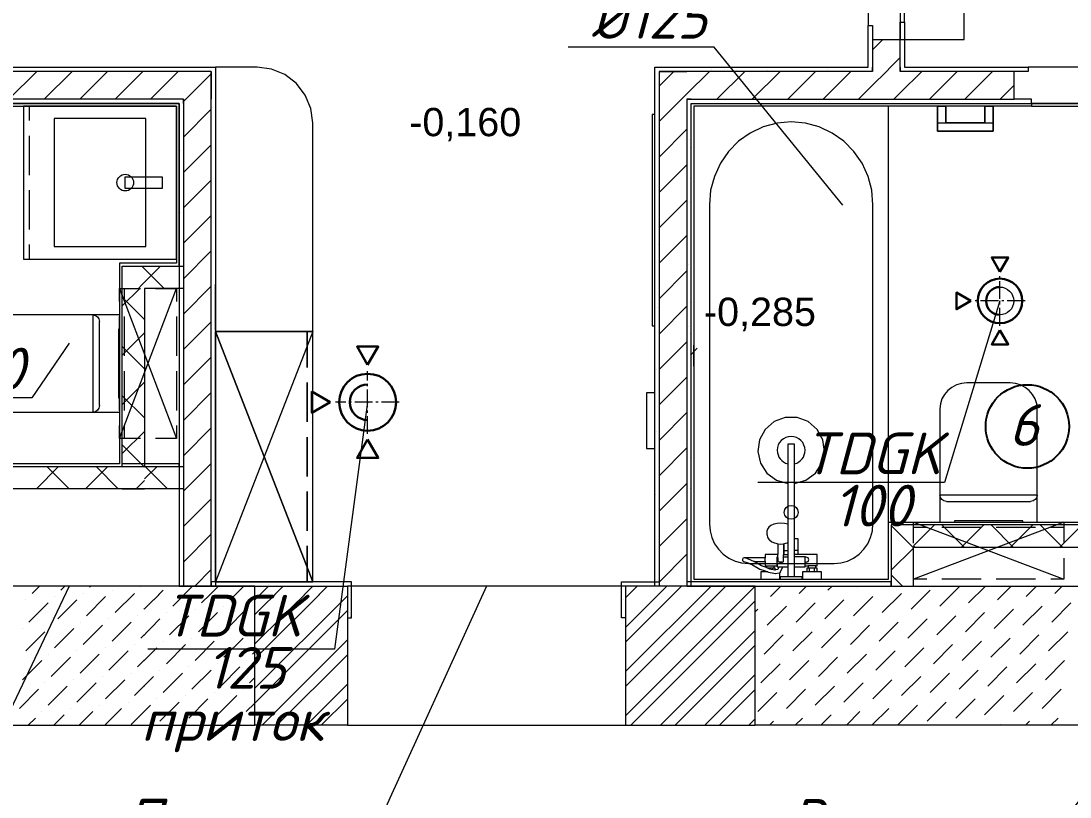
# Model space of a CAD drawing. Header units: millimetres. Extents: x 3082 to 230946, y 1570 to 312844.
# Drawn here: x 50041 to 53812, y 102025 to 104815 of the extents above; entities that cross this region are included whole.
import ezdxf
from ezdxf import colors
from ezdxf.entities.mleader import LeaderData, LeaderLine
from ezdxf.math import Vec2, Vec3

# ---------------------------------------------------------------- set-up
doc = ezdxf.new("R2010")
doc.units = ezdxf.units.MM
doc.linetypes.add('GOST2.303 6', pattern=[12, 8, -1.5, 1, -1.5])
for name, color, linetype, lineweight in [('A_K1', 14, 'Continuous', 0), ('вытяжка', 5, 'Continuous', 30), ('Двери', 7, 'Continuous', 13), ('П1', 1, 'Continuous', 30)]:
    doc.layers.add(name, color=color, linetype=linetype, lineweight=lineweight)
for name, color, linetype in [('PDF2_!плитка', 7, 'Continuous'), ('PDF2_!штукатурка', 7, 'Continuous'), ('PDF2_06_3 Размеры потолка', 7, 'Continuous'), ('PDF2_Text', 7, 'Continuous')]:
    doc.layers.add(name, color=color, linetype=linetype)
for name, color, linetype, true_color in [('PDF2_02_01 Стены несущие', 8, 'Continuous', 0x7e7e7e), ('PDF2_02_02 Перегородки', 8, 'Continuous', 0x7e7e7e), ('PDF2_03_1 ГКЛ Стены', 8, 'Continuous', 0x7e7e7e), ('PDF2_04_1 Мебель', 253, 'Continuous', 0xaaaaaa), ('PDF2_04_2 Сантехническое оборудование', 253, 'Continuous', 0xaaaaaa), ('PDF2_09_01 Кондиционеры', 253, 'Continuous', 0xaaaaaa)]:
    doc.layers.add(name, color=color, linetype=linetype, true_color=true_color)
doc.styles.add('ls_200', font='isocpeui.ttf', dxfattribs={"height": 200})
doc.styles.add('PDF Arial', font='arial.ttf')

# ---------------------------------------------------------------- blocks, each defined once
blk = doc.blocks.new('*U406')
at = {"linetype": 'ByBlock', "ltscale": 10}
for points in [[(-0.8, 131.1), (-38, 195.5), (36.4, 195.5)], [(130.3, 0), (194.7, 37.2), (194.7, -37.2)], [(-0.8, -131.1), (-38, -195.5), (36.4, -195.5)]]:
    blk.add_lwpolyline(points, close=True, dxfattribs=at)
at = {"linetype": 'GOST2.303 6', "lineweight": 15, "ltscale": 10}
for points in [[(-0.8, 111.2), (-0.8, -111.3)], [(-113.7, 0), (113.7, 0)]]:
    blk.add_lwpolyline(points, dxfattribs=at)
at = {"linetype": 'ByBlock', "ltscale": 10}
blk.add_circle((-0.8, 0), 100, dxfattribs=at)
blk.add_arc((-0.8, 0), 62.5, 270, 90, dxfattribs=at)
blk = doc.blocks.new('_None')
blk = doc.blocks.new('*U494')
at = {"linetype": 'ByBlock', "ltscale": 10}
for points in [[(-0.8, 167.8), (-48.4, 250.2), (46.8, 250.2)], [(167, 0), (249.4, 47.6), (249.4, -47.6)], [(-0.8, -167.8), (-48.4, -250.2), (46.8, -250.2)]]:
    blk.add_lwpolyline(points, close=True, dxfattribs=at)
at = {"linetype": 'GOST2.303 6', "lineweight": 15, "ltscale": 10}
for points in [[(-0.8, 142.4), (-0.8, -140.3)], [(-143, 0), (143.5, 0)]]:
    blk.add_lwpolyline(points, dxfattribs=at)
at = {"linetype": 'ByBlock', "ltscale": 10}
blk.add_circle((-0.8, 0), 128, dxfattribs=at)
blk.add_arc((-0.8, 0), 80, 270, 90, dxfattribs=at)
blk = doc.blocks.new('ереьтекркер')
at = {"layer": 'PDF2_!плитка', "lineweight": 15}
for points in [[(6273.1, 347), (7498, 347), (7498, 357), (7293, 357), (7293, 1067.1), (7498, 1067.1), (7498, 1077.1), (7498, 1652.1), (7488, 1652.1), (6715.6, 1652.1)], [(6715.6, 1642.1), (7488, 1642.1), (7488, 1077.1), (7283, 1077.1), (7283, 1067.1), (7283, 357), (6273.1, 357)], [(10768, 137), (10058, 137), (10058, -58), (10058, -68), (9338, -68), (9338, -58), (9338, 1652), (9348, 1652), (10562, 1652), (10562, 1642), (9348, 1642), (9348, -58), (10048, -58), (10048, 147), (10058, 147), (10768, 147)], [(7283, 347), (7293, 347)]]:
    blk.add_lwpolyline(points, dxfattribs=at)
at = {"layer": 'PDF2_!плитка', "color": 251, "lineweight": 20, "true_color": 0x696969}
for points in [[(11238, 1652), (10562, 1652)], [(10562, 1642), (11238, 1642)]]:
    blk.add_lwpolyline(points, dxfattribs=at)
at = {"layer": 'PDF2_!штукатурка', "lineweight": 15}
for points in [[(8117.5, -68), (8102.5, -68), (7613, -68), (7613, -83), (8102.5, -83), (8102.5, -197), (8117.5, -197)], [(9102.5, -68), (9223, -68), (9223, -83), (9102.5, -83), (9102.5, -197), (9087.5, -197), (9087.5, -68)], [(9323, -83), (10058, -83), (10058, -68), (9323, -68)]]:
    blk.add_lwpolyline(points, close=True, dxfattribs=at)
at = {"layer": 'PDF2_!штукатурка', "color": 8, "lineweight": 15, "true_color": 0x7e7e7e}
for points in [[(7820.5, -76.5), (7820.5, -76.5)], [(9664, -75.9), (9664, -75.9)], [(9096.9, -129.6), (9096.9, -129.6)], [(8110.3, -178.8), (8110.3, -178.8)], [(8114.3, -193), (8114.3, -193)]]:
    blk.add_lwpolyline(points, dxfattribs=at)
at = {"layer": 'PDF2_02_01 Стены несущие', "color": 7, "lineweight": 15}
for points in [[(5238.1, -583), (7770, -583), (7770, -83), (5238.1, -83)], [(7770, -583), (7770, -83), (8102.5, -83), (8102.5, -197), (8102.5, -312), (8102.5, -583)], [(9102.5, -83), (9102.5, -197), (9102.5, -312), (9102.5, -583), (9569, -583), (9569, -83)], [(9569, -83), (13640, -83), (14140, -83), (14140, -583), (9569, -583)]]:
    blk.add_lwpolyline(points, close=True, dxfattribs=at)
at = {"layer": 'PDF2_02_01 Стены несущие', "lineweight": 15}
for points in [[(6969.2, -109), (6995.2, -83)], [(7072.6, -97.5), (7087.1, -83)], [(7153, -109), (7153, -109)], [(7176, -86), (7179, -83)], [(7256.4, -97.5), (7256.4, -97.5)], [(7267.9, -178), (7336.9, -109)], [(7359.9, -86), (7359.9, -86)], [(7371.3, -166.5), (7440.3, -97.5)], [(7474.8, -155), (7543.7, -86)], [(7578.2, -143.5), (7638.6, -83)], [(7681.6, -132), (7730.6, -83)], [(7770, -344.1), (8031.1, -83)], [(7770, -185), (7872, -83)], [(7770, -291), (7978.1, -83)], [(7770, -131.9), (7819, -83)], [(9102.5, -443.5), (9463, -83)], [(9102.5, -284.4), (9303.9, -83)], [(9102.5, -125.3), (9144.8, -83)], [(9102.5, -549.5), (9569, -83)], [(9102.5, -390.4), (9409.9, -83)], [(9102.5, -231.3), (9250.8, -83)], [(9661, -83), (9623.5, -120.5)], [(9752.9, -83), (9726.9, -109)], [(9844.8, -83), (9830.3, -97.5)], [(9936.7, -83), (9933.7, -86)], [(10094.6, -109), (10025.6, -178)], [(10198, -97.5), (10129.1, -166.5)], [(10301.4, -86), (10232.5, -155)], [(10396.4, -83), (10335.9, -143.5)], [(10488.3, -83), (10439.3, -132)], [(10580.2, -83), (10542.7, -120.5)], [(10672.1, -83), (10646.1, -109)], [(6946.2, -132), (6946.2, -132)], [(6957.7, -212.4), (7026.6, -143.5)], [(7049.6, -120.5), (7049.6, -120.5)], [(7061.1, -200.9), (7130, -132)], [(7164.5, -189.4), (7233.5, -120.5)], [(7762, -143.5), (7762, -143.5)], [(7770, -450.1), (8102.5, -117.6)], [(9122.1, -583), (9569, -136.1)], [(9784.3, -143.5), (9715.4, -212.4)], [(9887.8, -132), (9818.8, -200.9)], [(9991.2, -120.5), (9922.2, -189.4)], [(10703.6, -143.5), (10634.6, -212.4)], [(7451.8, -178), (7451.8, -178)], [(7555.2, -166.5), (7555.2, -166.5)], [(7566.7, -246.9), (7635.6, -178)], [(7658.6, -155), (7658.6, -155)], [(7670.1, -235.4), (7739, -166.5)], [(7739, -534.2), (7770, -503.2), (8102.5, -170.7)], [(9577.5, -166.5), (9569, -174.9)], [(9680.9, -155), (9612, -223.9)], [(10393.3, -178), (10324.4, -246.9)], [(10496.8, -166.5), (10427.8, -235.4)], [(10600.2, -155), (10531.2, -223.9)], [(7038.1, -223.9), (7038.1, -223.9)], [(7141.5, -212.4), (7141.5, -212.4)], [(7153, -292.9), (7222, -223.9)], [(7244.9, -200.9), (7244.9, -200.9)], [(7256.4, -281.4), (7325.4, -212.4)], [(7348.4, -189.4), (7348.4, -189.4)], [(7359.9, -269.9), (7428.8, -200.9)], [(7463.3, -258.4), (7532.2, -189.4)], [(9979.7, -223.9), (9910.7, -292.9)], [(10083.1, -212.4), (10014.2, -281.4)], [(10186.5, -200.9), (10117.6, -269.9)], [(10289.9, -189.4), (10221, -258.4)], [(6934.7, -235.4), (6934.7, -235.4)], [(6946.2, -315.8), (7015.1, -246.9)], [(7049.6, -304.3), (7118.6, -235.4)], [(7647.1, -258.4), (7647.1, -258.4)], [(7750.5, -246.9), (7750.5, -246.9)], [(9228.1, -583), (9569, -242.1)], [(9669.4, -258.4), (9600.5, -327.3)], [(9772.9, -246.9), (9703.9, -315.8)], [(9876.3, -235.4), (9807.3, -304.3)], [(10588.7, -258.4), (10519.7, -327.3)], [(10692.1, -246.9), (10623.2, -315.8)], [(7336.9, -292.9), (7336.9, -292.9)], [(7440.3, -281.4), (7440.3, -281.4)], [(7451.8, -361.8), (7520.7, -292.9)], [(7543.7, -269.9), (7543.7, -269.9)], [(7555.2, -350.3), (7624.1, -281.4)], [(7658.6, -338.8), (7727.5, -269.9)], [(7796.2, -583), (8102.5, -276.7)], [(9281.2, -583), (9569, -295.2)], [(10278.4, -292.9), (10209.5, -361.8)], [(10381.9, -281.4), (10312.9, -350.3)], [(10485.3, -269.9), (10416.3, -338.8)], [(7026.6, -327.3), (7026.6, -327.3)], [(7038.1, -407.8), (7107.1, -338.8)], [(7130, -315.8), (7130, -315.8)], [(7141.5, -396.3), (7210.5, -327.3)], [(7233.5, -304.3), (7233.5, -304.3)], [(7244.9, -384.8), (7313.9, -315.8)], [(7348.4, -373.3), (7417.3, -304.3)], [(7762, -327.3), (7770, -319.3)], [(7849.3, -583), (8102.5, -329.8)], [(9864.8, -338.8), (9795.8, -407.8)], [(9968.2, -327.3), (9899.2, -396.3)], [(10071.6, -315.8), (10002.7, -384.8)], [(10175, -304.3), (10106.1, -373.3)], [(6934.7, -419.3), (7003.6, -350.3)], [(7532.2, -373.3), (7532.2, -373.3)], [(7635.6, -361.8), (7635.6, -361.8)], [(7647.1, -442.2), (7716.1, -373.3)], [(7739, -350.3), (7739, -350.3)], [(9657.9, -361.8), (9589, -430.7)], [(9761.4, -350.3), (9692.4, -419.3)], [(10473.8, -373.3), (10404.8, -442.2)], [(10577.2, -361.8), (10508.2, -430.7)], [(10680.6, -350.3), (10611.7, -419.3)], [(7222, -407.8), (7222, -407.8)], [(7325.4, -396.3), (7325.4, -396.3)], [(7336.9, -476.7), (7405.8, -407.8)], [(7428.8, -384.8), (7428.8, -384.8)], [(7440.3, -465.2), (7509.2, -396.3)], [(7543.7, -453.7), (7612.6, -384.8)], [(7750.5, -430.7), (7770, -411.2)], [(9387.2, -583), (9569, -401.2)], [(10163.5, -407.8), (10094.6, -476.7)], [(10266.9, -396.3), (10198, -465.2)], [(10370.4, -384.8), (10301.4, -453.7)], [(7015.1, -430.7), (7015.1, -430.7)], [(7026.6, -511.2), (7095.6, -442.2)], [(7118.6, -419.3), (7118.6, -419.3)], [(7130, -499.7), (7199, -430.7)], [(7233.5, -488.2), (7302.4, -419.3)], [(7955.3, -583), (8102.5, -435.8)], [(9853.3, -442.2), (9784.3, -511.2)], [(9956.7, -430.7), (9887.8, -499.7)], [(10060.1, -419.3), (9991.2, -488.2)], [(6923.2, -522.7), (6992.2, -453.7)], [(7417.3, -488.2), (7417.3, -488.2)], [(7520.7, -476.7), (7520.7, -476.7)], [(7532.2, -557.1), (7601.2, -488.2)], [(7624.1, -465.2), (7624.1, -465.2)], [(7635.6, -545.6), (7704.6, -476.7)], [(7727.5, -453.7), (7727.5, -453.7)], [(8008.4, -583), (8102.5, -488.9)], [(9440.3, -583), (9569, -454.3)], [(9646.5, -465.2), (9577.5, -534.2)], [(9749.9, -453.7), (9680.9, -522.7)], [(10358.9, -488.2), (10289.9, -557.1)], [(10462.3, -476.7), (10393.3, -545.6)], [(10565.7, -465.2), (10496.8, -534.2)], [(10669.1, -453.7), (10600.2, -522.7)], [(7107.1, -522.7), (7107.1, -522.7)], [(7210.5, -511.2), (7210.5, -511.2)], [(7230.6, -583), (7290.9, -522.7)], [(7313.9, -499.7), (7313.9, -499.7)], [(7325.4, -580.1), (7394.3, -511.2)], [(7428.8, -568.6), (7497.7, -499.7)], [(10048.6, -522.7), (9988.3, -583)], [(10152, -511.2), (10083.1, -580.1)], [(10255.5, -499.7), (10186.5, -568.6)], [(6954.8, -583), (6980.7, -557.1)], [(7003.6, -534.2), (7003.6, -534.2)], [(7046.7, -583), (7084.1, -545.6)], [(7138.6, -583), (7187.5, -534.2)], [(7716.1, -557.1), (7716.1, -557.1)], [(9546.3, -583), (9569, -560.3)], [(9738.4, -557.1), (9712.5, -583)], [(9841.8, -545.6), (9804.4, -583)], [(9945.2, -534.2), (9896.4, -583)], [(10657.6, -557.1), (10631.7, -583)], [(7509.2, -580.1), (7509.2, -580.1)], [(7612.6, -568.6), (7612.6, -568.6)], [(9635, -568.6), (9620.6, -583)], [(10450.8, -580.1), (10447.9, -583)], [(10554.2, -568.6), (10539.8, -583)]]:
    blk.add_lwpolyline(points, dxfattribs=at)
at = {"layer": 'PDF2_02_01 Стены несущие', "color": 251, "lineweight": 20, "true_color": 0x696969}
for points in [[(9102.5, -83), (8102.5, -83)], [(8102.5, -583), (9102.5, -583)]]:
    blk.add_lwpolyline(points, dxfattribs=at)
at = {"layer": 'PDF2_02_02 Перегородки', "color": 251, "lineweight": 20, "true_color": 0x696969}
for points in [[(9975, 2632), (9975, 1932)], [(10105, 1944), (10105, 2620)], [(11250, 1782), (10550, 1782)], [(10562, 1652), (11238, 1652)]]:
    blk.add_lwpolyline(points, dxfattribs=at)
at = {"layer": 'PDF2_02_02 Перегородки', "color": 7, "lineweight": 15}
for points in [[(9223, 1767), (9323, 1767), (9223, 1767), (9223, 1667), (9223, -83), (9208, -83), (9208, 1782), (9223, 1782), (9975, 1782), (9975, 1932), (9990, 1932), (9990, 1882), (9990, 1782)], [(10090, 1782), (10090, 1882), (10090, 1944), (10105, 1944), (10105, 1782), (10550, 1782), (10550, 1767), (10500, 1767)], [(9990, 1882), (10090, 1882)], [(7613, 1767.1), (7613, 1667.1), (7613, 1767.1), (7513, 1767.1), (6777.6, 1767.1), (6727.6, 1767.1), (6727.6, 1782.1), (7628, 1782.1), (7628, 1767.1), (7628, -83), (7613, -83)], [(9323, -83), (9338, -83), (9338, 1652), (10562, 1652), (10562, 1667), (10500, 1667), (10500, 1767), (10090, 1767), (10090, 1782), (10090, 1767)], [(9990, 1767), (9990, 1782), (9990, 1767), (9323, 1767)], [(7513, 1667.1), (7513, 1652.1), (7513, 1667.1), (6777.6, 1667.1), (6777.6, 1767.1)], [(6777.6, 1667.1), (6715.6, 1667.1), (6715.6, 1652.1), (7498, 1652.1), (7498, -83), (7513, -83)], [(7513, 1652.1), (7513, -83), (7613, -83), (7613, 1667.1)], [(9323, 1667), (9338, 1667), (9323, 1667), (9323, -83), (9223, -83)], [(9338, 1667), (9990, 1667), (10090, 1667), (10500, 1667)]]:
    blk.add_lwpolyline(points, dxfattribs=at)
at = {"layer": 'PDF2_02_02 Перегородки', "lineweight": 15}
for points in [[(9990, 1844.2), (10027.9, 1882)], [(9940.2, 1667), (9990, 1716.9), (10040.2, 1767), (10055.2, 1782), (10090, 1816.9)], [(9239.5, 1781), (9239.5, 1781)], [(9742.2, 1781.4), (9742.2, 1781.4)], [(6985.6, 1767.1), (6885.6, 1667.1)], [(7112.8, 1767.1), (7012.8, 1667.1)], [(7240.1, 1767.1), (7140.1, 1667.1)], [(7367.4, 1767.1), (7267.4, 1667.1)], [(7494.7, 1767.1), (7394.7, 1667.1)], [(7613, 1758.2), (7521.9, 1667.1), (7513, 1658.2)], [(9276.5, 1767), (9249.8, 1740.3), (9223, 1713.6)], [(9403.8, 1767), (9323, 1686.3), (9313.4, 1676.7)], [(9410.3, 1772.3), (9410.3, 1772.3)], [(9431.1, 1667), (9531.1, 1767)], [(9502.4, 1770.2), (9502.4, 1770.2)], [(9558.3, 1667), (9658.3, 1767)], [(9613.8, 1770.2), (9613.8, 1770.2)], [(9685.6, 1667), (9785.6, 1767)], [(9812.9, 1667), (9912.9, 1767)], [(9829.4, 1772.2), (9829.4, 1772.2)], [(10067.5, 1667), (10090, 1689.6), (10167.5, 1767)], [(10194.7, 1667), (10294.7, 1767)], [(10322, 1667), (10422, 1767)], [(10449.3, 1667), (10500, 1717.8)], [(9313.4, 1676.6), (9303.8, 1667), (9223, 1586.3)], [(7513, 1530.9), (7613, 1630.9)], [(7615.9, 1637), (7615.9, 1637)], [(9223, 1459), (9323, 1559)], [(9334.1, 1521.1), (9334.1, 1521.1)], [(7503.8, 1484.4), (7503.8, 1484.4)], [(7513, 1403.6), (7613, 1503.6)], [(9335.3, 1491.7), (9335.3, 1491.7)], [(7613.7, 1412.7), (7613.7, 1412.7)], [(9223, 1331.7), (9323, 1431.7)], [(7513, 1276.4), (7613, 1376.4)], [(9222, 1368.6), (9222, 1368.6)], [(9335.3, 1380.4), (9335.3, 1380.4)], [(7627.7, 1343.3), (7627.7, 1343.3)], [(9223, 1204.4), (9323, 1304.4)], [(9331.9, 1296.9), (9331.9, 1296.9)], [(7501.6, 1260.1), (7501.6, 1260.1)], [(7513, 1149.1), (7613, 1249.1)], [(7627.7, 1231.9), (7627.7, 1231.9)], [(9223, 1077.2), (9323, 1177.2)], [(9219.8, 1144.3), (9219.8, 1144.3)], [(7513, 1021.8), (7613, 1121.8)], [(9329.8, 1072.6), (9329.8, 1072.6)], [(7499.4, 1035.9), (7499.4, 1035.9)], [(9223, 949.9), (9323, 1049.9)], [(7513, 894.5), (7613, 994.5)], [(9217.7, 920.1), (9217.7, 920.1)], [(9223, 822.6), (9323, 922.6)], [(9335.3, 934.9), (9335.3, 934.9)], [(7513, 767.2), (7613, 867.2)], [(9327.6, 848.3), (9327.6, 848.3)], [(9223, 695.3), (9323, 795.3)], [(9335.3, 823.5), (9335.3, 823.5)], [(7627.7, 786.4), (7627.7, 786.4)], [(7513, 640), (7613, 740)], [(9215.5, 695.8), (9215.5, 695.8)], [(7627.7, 675), (7627.7, 675)], [(9223, 568), (9323, 668)], [(7513, 512.7), (7613, 612.7)], [(9325.4, 624.1), (9325.4, 624.1)], [(9223, 440.8), (9323, 540.8)], [(7513, 385.4), (7613, 485.4)], [(7627.7, 453.1), (7627.7, 453.1)], [(9213.3, 471.5), (9213.3, 471.5)], [(9223, 313.5), (9323, 413.5)], [(9323.2, 399.8), (9323.2, 399.8)], [(9335.3, 378.1), (9335.3, 378.1)], [(7513, 258.1), (7613, 358.1)], [(9336.4, 363.6), (9336.4, 363.6)], [(9223, 186.2), (9323, 286.2)], [(9335.3, 266.7), (9335.3, 266.7)], [(7513, 130.8), (7613, 230.8)], [(7625.6, 228.8), (7625.6, 228.8)], [(7627.7, 229.6), (7627.7, 229.6)], [(9211.1, 247.3), (9211.1, 247.3)], [(9223, 58.9), (9323, 158.9)], [(7627.7, 118.2), (7627.7, 118.2)], [(9334.2, 139.3), (9334.2, 139.3)], [(7513, 3.6), (7613, 103.6)], [(7623.4, 4.6), (7623.4, 4.6)], [(9209, 23), (9209, 23)], [(9223, -68.4), (9323, 31.7)], [(7553.8, -83), (7613, -23.8)], [(9222.1, -13.2), (9222.1, -13.2)]]:
    blk.add_lwpolyline(points, dxfattribs=at)
at = {"layer": 'PDF2_03_1 ГКЛ Стены', "color": 7, "lineweight": 15}
for points in [[(6353.1, 347), (7293, 347), (7293, 987.1), (7293, 1067.1), (7513, 1067.1), (7513, 987.1), (7373, 987.1), (7373, 347), (7513, 347), (7513, 267), (6353.1, 267), (6353.1, -83), (6273.1, -83), (5238.1, -83), (5238.1, -3), (6273.1, -3), (6273.1, 347)], [(10138, 57), (10778, 57), (10858, 57), (10858, 257), (11198, 257), (11198, -83), (11278, -83), (11975, -83), (11975, -3), (11278, -3), (11278, 257), (11278, 337), (10858, 337), (10778, 337), (10778, 137), (10138, 137), (10058, 137), (10058, -83), (10138, -83)]]:
    blk.add_lwpolyline(points, close=True, dxfattribs=at)
at = {"layer": 'PDF2_03_1 ГКЛ Стены', "lineweight": 15}
for points in [[(7351.1, 987.1), (7362, 998.1), (7373, 1009.1), (7431.1, 1067.1)], [(7363.5, 1067.1), (7373, 1057.6), (7443.5, 987.1)], [(7293, 924), (7356.1, 987.1)], [(7293, 954.9), (7373, 874.9)], [(7293, 747.1), (7373, 827.1)], [(7293, 778.1), (7373, 698.1)], [(7293, 570.1), (7373, 650.1)], [(7293, 601.3), (7373, 521.3)], [(7293, 393.2), (7373, 473.2)], [(7293, 424.5), (7370.6, 347), (7373, 344.5)], [(6984.5, 267), (7064.5, 347)], [(7102.1, 267), (7022.1, 347)], [(7161.3, 267), (7241.3, 347)], [(7279, 267), (7199, 347)], [(7373, 302), (7418.1, 347)], [(7456, 267), (7376, 347)], [(7343.7, 267), (7373, 296.3)], [(10138, 54.4), (10135.4, 57), (10058, 134.4)], [(10142.8, 57), (10138, 61.8), (10213.3, 137)], [(10319.7, 57), (10239.7, 137)], [(10310.1, 57), (10390.1, 137)], [(10496.6, 57), (10416.6, 137)], [(10486.9, 57), (10566.9, 137)], [(10673.5, 57), (10593.5, 137)], [(10663.6, 57), (10743.6, 137)], [(10138, 53.7), (10058, -26.3)], [(10098.6, -83), (10058, -42.4)]]:
    blk.add_lwpolyline(points, dxfattribs=at)
at = {"layer": 'PDF2_03_1 ГКЛ Стены', "color": 7, "lineweight": 15}
blk.add_lwpolyline([(7293, 267), (7373, 267)], dxfattribs=at)
at = {"layer": 'PDF2_04_1 Мебель', "lineweight": 5}
for points in [[(7778, 1782.1), (7628, 1782.1), (7628, 832), (7978, 832), (7978, 1582.1), (7971.2, 1633.9), (7951.2, 1682.1), (7919.5, 1723.5), (7878, 1755.3), (7829.8, 1775.3)], [(7778, 1782.1), (7628, 1782.1), (7628, 832), (7978, 832), (7978, 1582.1), (7971.2, 1633.8), (7951.2, 1682.1), (7919.5, 1723.5), (7878, 1755.3), (7829.8, 1775.3)], [(7488, 1642.2), (6938, 1642.2), (6938, 1092.2), (7488, 1092.2)], [(10048, -58), (10048, 1642), (9348, 1642), (9348, -58)], [(7048, 1597.2), (7048, 1137.2), (7378, 1137.2), (7378, 1597.2)], [(9198, 1612), (9198, 852), (9208, 852), (9208, 1612)], [(9198, 1612), (9198, 852), (9208, 852), (9208, 1612)], [(9404, 140.4), (9406.2, 115.8), (9412.5, 91.9), (9422.8, 69.5), (9436.8, 49.3), (9454, 31.8), (9474, 17.7), (9496.2, 7.2), (9519.7, 0.9), (9544, -1.3), (9852, -1.3), (9876.3, 0.9), (9899.9, 7.2), (9922, 17.7), (9942, 31.8), (9959.3, 49.3), (9973.3, 69.5), (9983.6, 91.9), (9989.9, 115.8), (9992, 140.4), (9992, 1287.9), (9987.6, 1339.5), (9974.3, 1389.6), (9952.6, 1436.6), (9923.3, 1479.1), (9887, 1515.8), (9845, 1545.5), (9798.6, 1567.4), (9749.1, 1580.8), (9698, 1585.4), (9647, 1580.8), (9597.5, 1567.4), (9551, 1545.5), (9509.1, 1515.8), (9472.8, 1479.1), (9443.4, 1436.6), (9421.8, 1389.6), (9408.5, 1339.5), (9404, 1287.9)], [(7303, 1387.2), (7303, 1347.2), (7438, 1347.2), (7438, 1387.2)], [(7628, -68), (7978, -68), (7978, 832)], [(7978, 832), (7628, 832), (7628, -68), (7978, -68), (7628, 832), (7978, 832), (7628, -68), (7628, 832), (7978, -68)], [(7958, 832), (7958, 702.7)], [(7958, 648.2), (7958, 507.1)], [(9178, 612), (9178, 412), (9208, 412), (9208, 612)], [(7958, 452.6), (7958, 311.5)], [(7958, 257), (7958, 115.9)], [(7958, 61.4), (7958, -68)]]:
    blk.add_lwpolyline(points, close=True, dxfattribs=at)
for points in [[(6990.2, 1642.2), (6938, 1642.2), (6938, 1590)], [(6958, 1642.2), (6958, 1590)], [(7185.8, 1642.2), (7044.7, 1642.2)], [(7381.4, 1642.2), (7240.3, 1642.2)], [(7488, 1590), (7488, 1642.2), (7435.9, 1642.2)], [(10394.1, 1582), (10254.1, 1582), (10254.1, 1642), (10224.1, 1642), (10224.1, 1552), (10424.1, 1552), (10424.1, 1642), (10394.1, 1642), (10394.1, 1582), (10394.1, 1642), (10424.1, 1642), (10424.1, 1552), (10224.1, 1552), (10224.1, 1642), (10254.1, 1642), (10254.1, 1582)], [(10224.1, 1582), (10424.1, 1582)], [(6938, 1535.5), (6938, 1394.4)], [(6958, 1535.5), (6958, 1394.4)], [(7488, 1394.4), (7488, 1535.5)], [(6938, 1339.9), (6938, 1198.8)], [(6958, 1339.9), (6958, 1198.8)], [(7488, 1198.8), (7488, 1339.9)], [(6938, 1144.3), (6938, 1092.2), (6990.2, 1092.2)], [(6958, 1144.3), (6958, 1092.2)], [(7435.9, 1092.2), (7488, 1092.2), (7488, 1144.3)], [(7044.7, 1092.2), (7185.8, 1092.2)], [(7240.3, 1092.2), (7381.4, 1092.2)], [(7283, 940), (7283, 987.1), (7358.3, 987.1)], [(7283, 447.1), (7488, 987.1)], [(7283, 987.1), (7488, 447.1)], [(7301, 940), (7301, 987.1)], [(7412.8, 987.1), (7488, 987.1), (7488, 940)], [(7283, 744.3), (7283, 885.5)], [(7301, 744.3), (7301, 885.5)], [(7488, 885.5), (7488, 744.3)], [(7283, 548.7), (7283, 689.8)], [(7301, 548.7), (7301, 689.8)], [(7488, 689.8), (7488, 548.7)], [(7358.3, 447.1), (7283, 447.1), (7283, 494.2)], [(7301, 447.1), (7301, 494.2)], [(7488, 494.2), (7488, 447.1), (7412.8, 447.1)], [(10138, 71.8), (10138, 147), (10185.2, 147)], [(10138, 147), (10678, -58)], [(10678, 147), (10138, -58)], [(10138, 129), (10185.2, 129)], [(10239.7, 147), (10380.8, 147)], [(10239.7, 129), (10380.8, 129)], [(10435.3, 147), (10576.4, 147)], [(10435.3, 129), (10576.4, 129)], [(10630.9, 147), (10678, 147), (10678, 71.8)], [(10630.9, 129), (10678, 129)], [(10185.2, -58), (10138, -58), (10138, 17.3)], [(10678, 17.3), (10678, -58), (10630.9, -58)], [(10380.8, -58), (10239.7, -58)], [(10576.4, -58), (10435.3, -58)]]:
    blk.add_lwpolyline(points, dxfattribs=at)
for centre, radius in [((7304.1, 1367.1), 30), ((9698, 182), 25)]:
    blk.add_circle(centre, radius, dxfattribs=at)
at = {"layer": 'PDF2_04_2 Сантехническое оборудование', "lineweight": 5}
for points in [[(6784.9, 639.3), (6786.7, 620.3), (6792, 602.1), (6800.5, 585.3), (6812, 570.5), (6826.1, 558.4), (6842.1, 549.4), (6859.5, 543.9), (6877.5, 542), (7284.9, 542), (7284.9, 892), (6877.5, 892), (6859.5, 890.2), (6842.1, 884.6), (6826.1, 875.7), (6812, 863.6), (6800.5, 848.8), (6792, 832), (6786.7, 813.8), (6784.9, 794.8)], [(7284.9, 594), (7284.9, 840), (7279.9, 840), (7279.9, 594)], [(10329.8, 647), (10310.8, 645.3), (10292.6, 640), (10275.7, 631.4), (10261, 619.9), (10248.9, 605.9), (10239.9, 589.9), (10234.4, 572.5), (10232.5, 554.4), (10232.5, 147), (10582.5, 147), (10582.5, 554.4), (10580.7, 572.5), (10575.1, 589.9), (10566.1, 605.9), (10554.1, 619.9), (10539.3, 631.4), (10522.5, 640), (10504.3, 645.3), (10485.3, 647)], [(9709.8, 285.6), (9750.9, 297.4), (9785.2, 322.8), (9808.5, 358.6), (9817.7, 400.3), (9811.8, 442.6), (9791.4, 480.1), (9759.2, 508.2), (9719.2, 523.1), (9676.4, 523.1), (9636.4, 508.2), (9604.2, 480.1), (9583.8, 442.6), (9577.9, 400.3), (9587.1, 358.6), (9610.4, 322.8), (9644.7, 297.4), (9685.8, 285.6), (9685.8, 139.1), (9673.7, 141.9), (9660.8, 142.9), (9647.9, 141.9), (9635.8, 139.1), (9625.4, 134.5), (9617.5, 128.6), (9612.5, 121.7), (9610.8, 114.2), (9610.8, 103.6), (9611.3, 100.4), (9613, 93.1), (9614.4, 90.3), (9619.2, 83.7), (9621.3, 81.8), (9628.5, 76.4), (9638, 72.2), (9643.2, 70.9), (9649.8, 69.3), (9650.3, 51.1), (9650.5, 30), (9604.8, 30), (9604.8, 18.5), (9528.8, 18.5), (9524.6, 17), (9522.4, 13.1), (9523.3, 8.6), (9526.8, 5.9), (9539.6, 1.7), (9558.8, -6.7), (9585.5, -21.9), (9604.8, -28.7), (9604.8, -32), (9588.8, -32), (9588.8, -58), (9656.8, -58), (9656.8, -34.8), (9657.4, -34.5), (9658.5, -33.8), (9659.3, -32.9), (9660, -31.8), (9667.4, -14), (9685.8, -14), (9685.8, -50), (9657.8, -50), (9657.8, -58), (9737.8, -58), (9737.8, -50), (9709.8, -50), (9709.8, -14), (9747.8, -14), (9747.8, -10), (9758.8, -10), (9758.8, -18), (9754.8, -18), (9754.8, -32), (9738.8, -32), (9738.8, -58), (9806.8, -58), (9806.8, -32), (9790.8, -32), (9790.8, -18), (9786.8, -18), (9786.8, -10), (9790.8, -10), (9790.8, 30), (9722.8, 30), (9722.8, 87), (9722.2, 87), (9720.6, 87), (9718.1, 87), (9714.9, 87), (9710.9, 87), (9709.8, 87)], [(10284.5, 147), (10530.5, 147), (10530.5, 152), (10284.5, 152)], [(9608.8, -10), (9608.8, -16.4), (9590.9, -10), (9564.8, 4.9), (9563.4, 5.5), (9604.8, 5.5), (9604.8, -10)], [(9647.8, -14), (9653.3, -14), (9649.6, -23), (9641, -24.4), (9640.8, -24.4), (9640.8, -18), (9636.8, -18), (9636.8, -10), (9647.8, -10)]]:
    blk.add_lwpolyline(points, close=True, dxfattribs=at)
for points in [[(7187.7, 892), (7187.7, 542)], [(7210.9, 566.3), (7210.9, 717), (7210.9, 867.7)], [(9709.8, 285.6), (9709.8, 427), (9685.8, 427), (9685.8, 285.6)], [(10582.5, 244.3), (10232.5, 244.3)], [(10256.8, 221.1), (10407.5, 221.1), (10558.2, 221.1)], [(9685.8, 139.1), (9685.8, -14)], [(9685.7, 84.4), (9685.8, 84.4)], [(9709.8, -14), (9709.8, 87)], [(9649.8, 69.3), (9651.7, 68.9), (9660.8, 68.2), (9669.9, 68.9), (9678.4, 70.9), (9683.6, 72.2), (9685.8, 73.2)], [(9665.8, 2.8), (9665.6, 2.7), (9663.8, 2.5), (9657.8, 2.5), (9656, 2.7), (9655.8, 2.8), (9655.8, 2.8), (9658.2, 1.6), (9660.8, 1.2), (9663.4, 1.6), (9665.8, 2.8), (9665.8, 2.8), (9667.3, 3.4), (9668.7, 4.4), (9669.9, 5.7), (9670.6, 7.2), (9670.8, 8.9), (9671.3, 51.1), (9671.8, 69.3)], [(9672.8, 30), (9672.8, 69.5)], [(9672.8, 45), (9685.8, 45)], [(9685.8, 70.4), (9685.7, 70.3)], [(9722.8, 45), (9709.8, 45)], [(9563.4, 5.5), (9544.4, 13.8), (9530.8, 18.2), (9528.8, 18.5)], [(9604.8, 5.5), (9604.8, 18.5)], [(9647.8, -10), (9647.8, 22), (9650.6, 22)], [(9647.8, 0.5), (9647.8, -2.9), (9647.8, -6), (9647.8, -8.7)], [(9655.8, 2.8), (9654.3, 3.4), (9652.8, 4.4), (9651.7, 5.7), (9651, 7.2), (9650.8, 8.9), (9650.5, 30)], [(9671, 30), (9685.8, 30)], [(9671, 22), (9685.8, 22)], [(9722.8, 30), (9709.8, 30)], [(9747.8, -10), (9747.8, 22), (9709.8, 22)], [(9604.8, -28.7), (9616.8, -33), (9636.1, -36.7), (9640.6, -37.5), (9641.9, -37.5), (9655, -35.3), (9656.3, -35), (9656.8, -34.8)], [(9614.1, -32), (9604.8, -32)], [(9608.8, -10), (9636.8, -10)], [(9608.8, -16.4), (9620.3, -20.5), (9639.4, -24.1), (9641, -24.4)], [(9636.8, -18), (9631.8, -18), (9613.8, -18), (9613.4, -18)], [(9613.8, -18.1), (9613.8, -18)], [(9615.7, -32.5), (9615.7, -32.5)], [(9631.8, -22.7), (9631.8, -18)], [(9653.3, -14), (9667.2, -14)], [(9790.8, -32), (9754.8, -32)], [(9786.8, -10), (9758.8, -10)], [(9786.8, -18), (9758.8, -18)], [(9763.8, -32), (9763.8, -18)], [(9781.8, -32), (9781.8, -18)], [(9709.8, -50), (9685.8, -50)]]:
    blk.add_lwpolyline(points, dxfattribs=at)
for points in [[(9709.8, 356.5, 0.344938), (9747.8, 405, 0.414375), (9697.8, 455, 0.414), (9647.8, 405, 0.344459), (9685.8, 356.5)], [(9752.3, 3, 0.414585), (9761.3, 12, 0.416667), (9752.3, 21, 0.130718), (9747.8, 19.8)]]:
    blk.add_lwpolyline(points, format="xyb", dxfattribs=at)
for points in [[(7187.7, 892), (7200.5, 892), (7210.9, 881.2), (7210.9, 867.7)], [(7210.9, 566.3), (7210.9, 552.9), (7200.5, 542), (7187.7, 542)], [(10256.8, 221.1), (10243.4, 221.1), (10232.5, 231.5), (10232.5, 244.3)], [(10582.5, 244.3), (10582.5, 231.5), (10571.7, 221.1), (10558.2, 221.1)], [(9752.3, 3), (9750.7, 3), (9749.2, 3.5), (9747.8, 4.2)]]:
    blk.add_open_spline(points, degree=3, dxfattribs=at)
at = {"layer": 'PDF2_06_3 Размеры потолка', "lineweight": 15}
for points in [[(7628, 837), (7628, 1000.6)], [(9360.5, 772.1), (9335.5, 747.1)], [(9348, 707.6), (9348, 783)]]:
    blk.add_lwpolyline(points, dxfattribs=at)
at = {"layer": 'PDF2_09_01 Кондиционеры', "lineweight": 5}
blk.add_lwpolyline([(10090, 1882), (10320, 1882), (10320, 2697), (10090, 2697)], close=True, dxfattribs=at)
blk = doc.blocks.new('*U401')
at = {"linetype": 'ByBlock'}
blk.add_circle((0, 0), 150, dxfattribs=at)
at = {"linetype": 'ByBlock', "style": 'ls_200'}
blk.add_text('6', height=150, dxfattribs=at).set_placement((-67.4, -69.7))

msp = doc.modelspace()

# ---------------------------------------------------------------- linework, layer by layer
at = {"layer": 'A_K1', "color": 5, "ltscale": 6}
msp.add_circle((53559.6, 103808.4), 50, dxfattribs=at)

# ---------------------------------------------------------------- block references
at = {"layer": 'вытяжка', "xscale": 0.8, "yscale": 0.8, "zscale": 0.8, "rotation": 180}
msp.add_blockref('*U406', (53559.6, 103808.4), dxfattribs=at)
at = {"layer": 'П1', "color": 1, "xscale": 0.8, "yscale": 0.8, "zscale": 0.8, "rotation": 180}
msp.add_blockref('*U494', (51286.3, 103444.2), dxfattribs=at)

# ---------------------------------------------------------------- texts
at = {"layer": 'PDF2_Text', "insert": (51436.5, 104381.5), "char_height": 101.65, "attachment_point": 7, "style": 'PDF Arial'}
msp.add_mtext('-0,160', dxfattribs=at)

# ---------------------------------------------------------------- leaders
at = {"layer": 'Двери'}
ml = msp.add_multileader_mtext('Standard', dxfattribs=at)
ml.set_content('%%C125', color=256, style='ls_200')
ml.set_leader_properties(color=256, linetype='ByLayer', lineweight=-1)
ml.set_arrow_properties(name='NONE')
ml.build(insert=Vec2(0, 0))
ml.multileader.update_dxf_attribs({"text_left_attachment_type": 6, "text_right_attachment_type": 6})
ctx = ml.context
ctx.base_point, ctx.char_height, ctx.landing_gap_size, ctx.plane_origin = Vec3(52073.1, 104720.9), 150, 20, Vec3(52038.1, 102547.9)
ctx.left_attachment, ctx.right_attachment, ctx.text_align_type = 6, 6, 1
notes = []
notes.append((ctx, [(1, (1, 1, 0), (52532.9, 104720.9), (-1, 0), 8, [(0, [(52995.5, 104152.7)], 0, [])])]))
ctx.mtext.insert, ctx.mtext.width, ctx.mtext.alignment, ctx.mtext.line_spacing_factor, ctx.mtext.flow_direction = Vec3(52299, 104900.9), 636.611, 2, 0.8, 5
ctx.mtext.has_bg_fill, ctx.mtext.bg_color, ctx.mtext.bg_scale_factor, ctx.mtext.bg_transparency, ctx.mtext.use_window_bg_color = 1, -1073741824, 1, 0, 1
ml = msp.add_multileader_mtext('Standard', dxfattribs=at)
ml.set_content('%%C100', color=256, style='ls_200')
ml.set_leader_properties(color=256, linetype='ByLayer', lineweight=-1)
ml.set_arrow_properties(name='NONE')
ml.build(insert=Vec2(0, 0))
ml.multileader.update_dxf_attribs({"text_left_attachment_type": 6, "text_right_attachment_type": 6})
ctx = ml.context
ctx.base_point, ctx.char_height, ctx.landing_gap_size, ctx.plane_origin = Vec3(49624.1, 103460.2), 150, 20, Vec3(49589.1, 101287.2)
ctx.left_attachment, ctx.right_attachment, ctx.text_align_type = 6, 6, 1
notes.append((ctx, [(1, (1, 1, 0), (50079.6, 103460.2), (-1, 0), 8, [(0, [(50213.9, 103656.8)], 0, [])])]))
ctx.mtext.insert, ctx.mtext.width, ctx.mtext.alignment, ctx.mtext.line_spacing_factor, ctx.mtext.flow_direction = Vec3(49847.8, 103640.2), 400, 2, 0.8, 5
ctx.mtext.has_bg_fill, ctx.mtext.bg_color, ctx.mtext.bg_scale_factor, ctx.mtext.bg_transparency, ctx.mtext.use_window_bg_color = 1, -1073741824, 1, 0, 1
ml = msp.add_multileader_mtext('Standard', dxfattribs=at)
ml.set_content('Приток\\PL=110 %%C125', color=256, style='ls_200')
ml.set_leader_properties(color=256, linetype='ByLayer', lineweight=-1)
ml.set_arrow_properties(name='NONE')
ml.build(insert=Vec2(0, 0))
ml.multileader.update_dxf_attribs({"text_left_attachment_type": 6, "text_right_attachment_type": 6})
ctx = ml.context
ctx.base_point, ctx.char_height, ctx.landing_gap_size, ctx.plane_origin = Vec3(50227.4, 101838.2), 150, 20, Vec3(50048.3, 99467.7)
ctx.left_attachment, ctx.right_attachment, ctx.text_align_type = 6, 6, 1
notes.append((ctx, [(1, (1, 1, 0), (51282.9, 101838.2), (-1, 0), 8, [(0, [(51714.1, 102783.4)], 0, [])])]))
ctx.mtext.insert, ctx.mtext.width, ctx.mtext.alignment, ctx.mtext.line_spacing_factor, ctx.mtext.flow_direction = Vec3(50751.2, 102018.2), 1349.505, 2, 0.8, 5
ctx.mtext.has_bg_fill, ctx.mtext.bg_color, ctx.mtext.bg_scale_factor, ctx.mtext.bg_transparency, ctx.mtext.use_window_bg_color = 1, -1073741824, 1, 0, 1
ml = msp.add_multileader_mtext('Standard', dxfattribs=at)
ml.set_content('Вытяжка В3.1(7)\\PL=25 %%C100', color=256, style='ls_200')
ml.set_leader_properties(color=256, linetype='ByLayer', lineweight=-1)
ml.set_arrow_properties(name='NONE')
ml.build(insert=Vec2(0, 0))
ml.multileader.update_dxf_attribs({"text_left_attachment_type": 6, "text_right_attachment_type": 6})
ctx = ml.context
ctx.base_point, ctx.char_height, ctx.landing_gap_size, ctx.plane_origin = Vec3(52706, 101838.2), 150, 20, Vec3(52768.2, 99467.7)
ctx.left_attachment, ctx.right_attachment, ctx.text_align_type = 6, 6, 1
notes.append((ctx, [(1, (1, 1, 0), (53710.7, 101838.2), (-1, 0), 8, [(0, [(54433.9, 102783.4)], 0, [])])]))
ctx.mtext.insert, ctx.mtext.width, ctx.mtext.alignment, ctx.mtext.line_spacing_factor, ctx.mtext.flow_direction = Vec3(53204.3, 102018.2), 1349.505, 2, 0.8, 5
ctx.mtext.has_bg_fill, ctx.mtext.bg_color, ctx.mtext.bg_scale_factor, ctx.mtext.bg_transparency, ctx.mtext.use_window_bg_color = 1, -1073741824, 1, 0, 1
for ctx, leaders in notes:
    for number, flags, end, landing, length, lines in leaders:
        leader = LeaderData()
        leader.index, (leader.has_last_leader_line, leader.has_dogleg_vector, leader.attachment_direction) = number, flags
        leader.last_leader_point, leader.dogleg_vector, leader.dogleg_length = Vec3(end), Vec3(landing), length
        for number, points, colour, breaks in lines:
            line = LeaderLine()
            line.index, line.vertices, line.color, line.breaks = number, Vec3.list(points), colors.encode_raw_color(colour), breaks
            leader.lines.append(line)
        ctx.leaders.append(leader)

# ---------------------------------------------------------------- next in the draw order: leaders
ml = msp.add_multileader_mtext('Standard', dxfattribs=at)
ml.set_content('\\pxsm0.75,qc;TDGK 100', color=256, style='ls_200')
ml.set_leader_properties(color=256, linetype='ByLayer', lineweight=-1)
ml.set_arrow_properties(name='NONE')
ml.build(insert=Vec2(0, 0))
ml.multileader.update_dxf_attribs({"text_left_attachment_type": 6, "text_right_attachment_type": 6})
ctx = ml.context
ctx.base_point, ctx.char_height, ctx.landing_gap_size, ctx.plane_origin = Vec3(52847.2, 103155.3), 150, 20, Vec3(52289.4, 100784.8)
ctx.left_attachment, ctx.right_attachment, ctx.text_align_type = 6, 6, 1
notes = []
notes.append((ctx, [(1, (1, 1, 0), (53360.5, 103155.3), (-1, 0), 8, [(0, [(53559.6, 103808.4)], 0, [])])]))
ctx.mtext.insert, ctx.mtext.width, ctx.mtext.alignment, ctx.mtext.line_spacing_factor, ctx.mtext.flow_direction = Vec3(53099.9, 103335.3), 636.611, 2, 0.8, 5
ctx.mtext.has_bg_fill, ctx.mtext.bg_color, ctx.mtext.bg_scale_factor, ctx.mtext.bg_transparency, ctx.mtext.use_window_bg_color = 1, -1073741824, 1, 0, 1
ml = msp.add_multileader_mtext('Standard', dxfattribs=at)
ml.set_content('\\pxsm0.75,qc;TDGK\\P\\ps*,q*; 125\\Pприток', color=256, style='ls_200')
ml.set_leader_properties(color=256, linetype='ByLayer', lineweight=-1)
ml.set_arrow_properties(name='NONE')
ml.build(insert=Vec2(0, 0))
ml.multileader.update_dxf_attribs({"text_left_attachment_type": 6, "text_right_attachment_type": 6})
ctx = ml.context
ctx.base_point, ctx.char_height, ctx.landing_gap_size, ctx.plane_origin = Vec3(50443.4, 102557.1), 150, 20, Vec3(50016.1, 100420.6)
ctx.left_attachment, ctx.right_attachment, ctx.text_align_type = 6, 6, 1
notes.append((ctx, [(1, (1, 1, 0), (51167.5, 102557.1), (-1, 0), 8, [(0, [(51286.3, 103444.2)], 0, [])])]))
ctx.mtext.insert, ctx.mtext.width, ctx.mtext.alignment, ctx.mtext.line_spacing_factor, ctx.mtext.flow_direction = Vec3(50801.4, 102752.1), 636.611, 2, 0.8, 5
ctx.mtext.has_bg_fill, ctx.mtext.bg_color, ctx.mtext.bg_scale_factor, ctx.mtext.bg_transparency, ctx.mtext.use_window_bg_color = 1, -1073741824, 1, 0, 1
ml = msp.add_multileader_mtext('Standard', dxfattribs=at)
ml.set_content('Вытяжка В3.1(7)\\PL=25 %%C100', color=256, style='ls_200')
ml.set_leader_properties(color=256, linetype='ByLayer', lineweight=-1)
ml.set_arrow_properties(name='NONE')
ml.build(insert=Vec2(0, 0))
ml.multileader.update_dxf_attribs({"text_left_attachment_type": 6, "text_right_attachment_type": 6})
ctx = ml.context
ctx.base_point, ctx.char_height, ctx.landing_gap_size, ctx.plane_origin = Vec3(48759.8, 101838.2), 150, 20, Vec3(48529.9, 99467.7)
ctx.left_attachment, ctx.right_attachment, ctx.text_align_type = 6, 6, 1
notes.append((ctx, [(1, (1, 1, 0), (49764.5, 101838.2), (-1, 0), 8, [(0, [(50213.9, 102783.4)], 0, [])])]))
ctx.mtext.insert, ctx.mtext.width, ctx.mtext.alignment, ctx.mtext.line_spacing_factor, ctx.mtext.flow_direction = Vec3(49258.1, 102018.2), 1349.505, 2, 0.8, 5
ctx.mtext.has_bg_fill, ctx.mtext.bg_color, ctx.mtext.bg_scale_factor, ctx.mtext.bg_transparency, ctx.mtext.use_window_bg_color = 1, -1073741824, 1, 0, 1
ml = msp.add_multileader_mtext('Standard', dxfattribs=at)
ml.set_content('Вытяжка В3.1(9)\\PL=60 %%C100', color=256, style='ls_200')
ml.set_leader_properties(color=256, linetype='ByLayer', lineweight=-1)
ml.set_arrow_properties(name='NONE')
ml.build(insert=Vec2(0, 0))
ml.multileader.update_dxf_attribs({"text_left_attachment_type": 6, "text_right_attachment_type": 6})
ctx = ml.context
ctx.base_point, ctx.char_height, ctx.landing_gap_size, ctx.plane_origin = Vec3(54120.2, 101838.2), 150, 20, Vec3(53890.3, 99467.7)
ctx.left_attachment, ctx.right_attachment, ctx.text_align_type = 6, 6, 1
notes.append((ctx, [(1, (1, 1, 0), (55124.9, 101838.2), (-1, 0), 8, [(0, [(55556.1, 102783.4)], 0, [])])]))
ctx.mtext.insert, ctx.mtext.width, ctx.mtext.alignment, ctx.mtext.line_spacing_factor, ctx.mtext.flow_direction = Vec3(54618.6, 102018.2), 1349.505, 2, 0.8, 5
ctx.mtext.has_bg_fill, ctx.mtext.bg_color, ctx.mtext.bg_scale_factor, ctx.mtext.bg_transparency, ctx.mtext.use_window_bg_color = 1, -1073741824, 1, 0, 1
for ctx, leaders in notes:
    for number, flags, end, landing, length, lines in leaders:
        leader = LeaderData()
        leader.index, (leader.has_last_leader_line, leader.has_dogleg_vector, leader.attachment_direction) = number, flags
        leader.last_leader_point, leader.dogleg_vector, leader.dogleg_length = Vec3(end), Vec3(landing), length
        for number, points, colour, breaks in lines:
            line = LeaderLine()
            line.index, line.vertices, line.color, line.breaks = number, Vec3.list(points), colors.encode_raw_color(colour), breaks
            leader.lines.append(line)
        ctx.leaders.append(leader)

# ---------------------------------------------------------------- next in the draw order: block references
at = {"color": 5}
msp.add_blockref('ереьтекркер', (43111.6, 102866.4), dxfattribs=at)
at = {"lineweight": 0}
msp.add_blockref('*U401', (53658.8, 103357.1), dxfattribs=at)

# ---------------------------------------------------------------- next in the draw order: texts
at = {"layer": 'PDF2_Text', "insert": (52496, 103699.5), "char_height": 101.65, "attachment_point": 7, "style": 'PDF Arial'}
msp.add_mtext('-0,285', dxfattribs=at)

doc.saveas('drawing.dxf')
